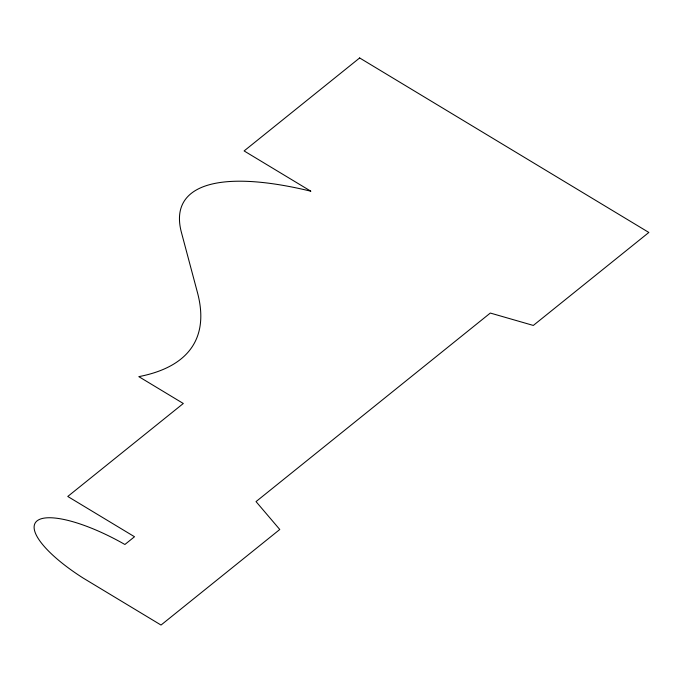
<?xml version="1.0" encoding="UTF-8"?>
<svg xmlns="http://www.w3.org/2000/svg" width="683" height="683" viewBox="0 0 683 683"><rect width="100%" height="100%" fill="white"/><g stroke="black" fill="none" stroke-linecap="round" stroke-linejoin="round"><path stroke-width="1.02" d="M359.651 57.953L244.113 150.934L310.85 191.206A335.66 98.702 29.1 0 0 181.413 232.382L197.455 292.546A574.523 168.932 29.1 0 1 138.82 376.64L183.309 403.491L67.771 496.464L134.508 536.744L124.887 544.488A85.238 25.066 29.1 0 0 37.07 520.873A85.238 25.066 29.1 0 0 83.164 578.066L161.026 625.047L279.774 529.487L256.031 501.604L490.317 313.053L533.312 325.441L648.85 232.459L359.651 57.953"/></g></svg>
